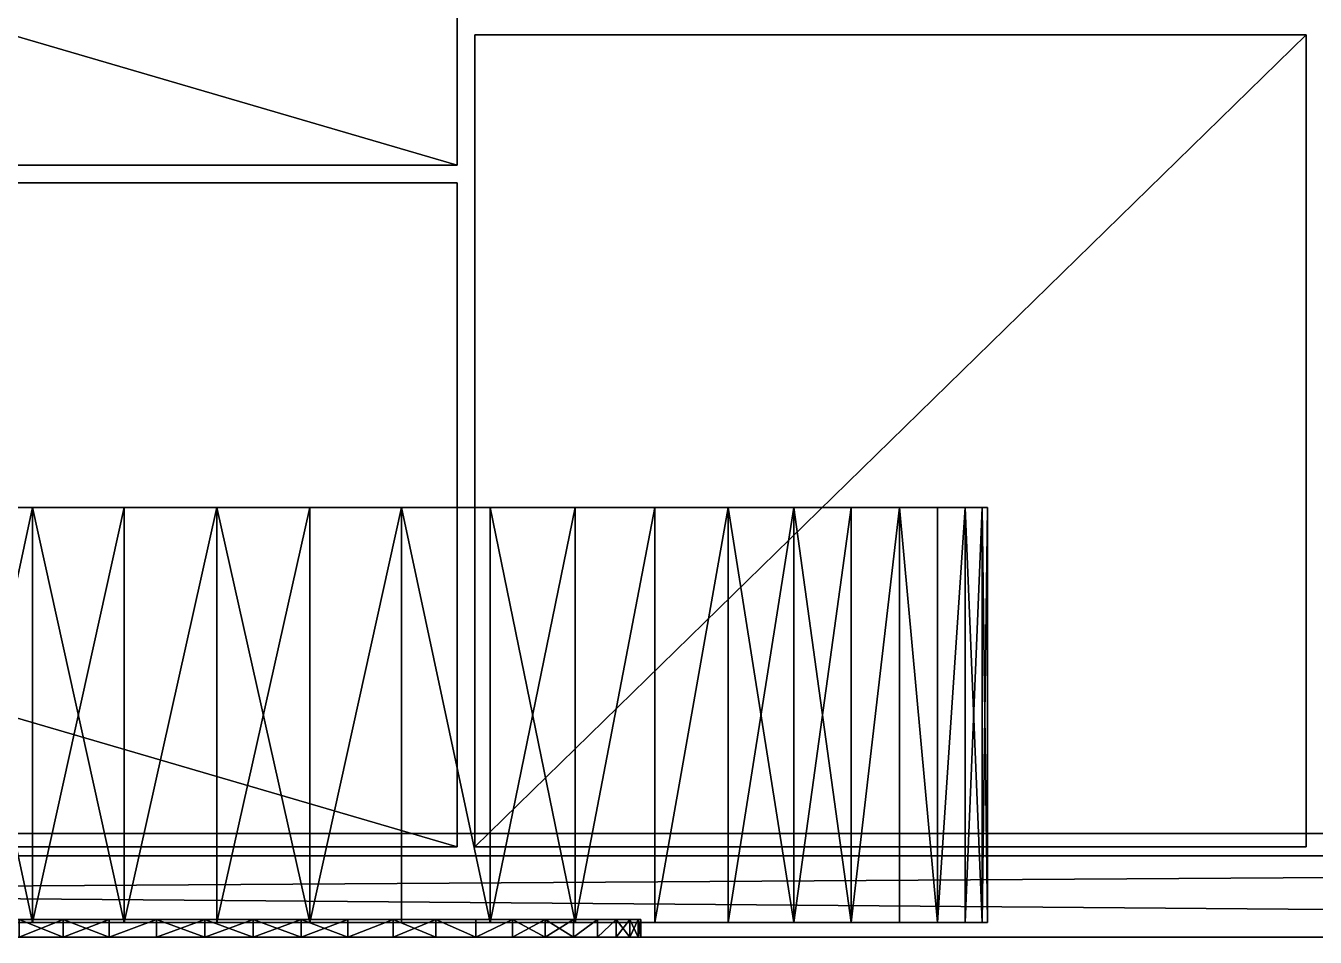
# Model space of a CAD drawing. Header units: millimetres. Extents: x -2700 to 8540, y -1280 to 1295.
# Drawn here: x 5371 to 6241, y -1280 to -665 of the extents above; entities that cross this region are included whole.
import ezdxf

# ---------------------------------------------------------------- set-up
doc = ezdxf.new("R2010")
doc.units = ezdxf.units.MM

msp = doc.modelspace()

# ---------------------------------------------------------------- linework, layer by layer
at = {"layer": 'CAD_75LAB'}
for points in [[(8540, -1280, 1090), (-40, -1280, 1090), (-40, 1280, 1090)], [(8540, 1280, 1090), (8540, -1280, 1090), (-40, 1280, 1090)], [(8540, -1280, 1180), (-40, 1280, 1180), (-40, -1280, 1180)], [(8540, 1280, 1180), (-40, 1280, 1180), (8540, -1280, 1180)], [(5662, -759, 1183), (4131, -759, 1183), (4131, -311, 1183)], [(5662, -311, 1183), (5662, -759, 1183), (4131, -311, 1183)], [(5662, -759, 1297), (4131, -311, 1297), (4131, -759, 1297)], [(5662, -311, 1297), (4131, -311, 1297), (5662, -759, 1297)], [(5662, -759, 1303), (4131, -759, 1303), (4131, -311, 1303)], [(5662, -311, 1303), (5662, -759, 1303), (4131, -311, 1303)], [(5662, -759, 1417), (4131, -311, 1417), (4131, -759, 1417)], [(5662, -311, 1417), (4131, -311, 1417), (5662, -759, 1417)], [(5662, -759, 1423), (4131, -759, 1423), (4131, -311, 1423)], [(5662, -311, 1423), (5662, -759, 1423), (4131, -311, 1423)], [(5662, -759, 1537), (4131, -311, 1537), (4131, -759, 1537)], [(5662, -311, 1537), (4131, -311, 1537), (5662, -759, 1537)], [(5662, -759, 1543), (4131, -759, 1543), (4131, -311, 1543)], [(5662, -311, 1543), (5662, -759, 1543), (4131, -311, 1543)], [(5662, -759, 1657), (4131, -311, 1657), (4131, -759, 1657)], [(5662, -311, 1657), (4131, -311, 1657), (5662, -759, 1657)], [(5662, -759, 1663), (4131, -759, 1663), (4131, -311, 1663)], [(5662, -311, 1663), (5662, -759, 1663), (4131, -311, 1663)], [(5662, -759, 1777), (4131, -311, 1777), (4131, -759, 1777)], [(5662, -311, 1777), (4131, -311, 1777), (5662, -759, 1777)], [(5662, -759, 1783), (4131, -759, 1783), (4131, -311, 1783)], [(5662, -311, 1783), (5662, -759, 1783), (4131, -311, 1783)], [(5662, -759, 1897), (4131, -311, 1897), (4131, -759, 1897)], [(5662, -311, 1897), (4131, -311, 1897), (5662, -759, 1897)], [(5662, -759, 1903), (4131, -759, 1903), (4131, -311, 1903)], [(5662, -311, 1903), (5662, -759, 1903), (4131, -311, 1903)], [(5662, -759, 2017), (4131, -311, 2017), (4131, -759, 2017)], [(5662, -311, 2017), (4131, -311, 2017), (5662, -759, 2017)], [(5662, -759, 2023), (4131, -759, 2023), (4131, -311, 2023)], [(5662, -311, 2023), (5662, -759, 2023), (4131, -311, 2023)], [(5662, -759, 2137), (4131, -311, 2137), (4131, -759, 2137)], [(5662, -311, 2137), (4131, -311, 2137), (5662, -759, 2137)], [(5662, -759, 2143), (4131, -759, 2143), (4131, -311, 2143)], [(5662, -311, 2143), (5662, -759, 2143), (4131, -311, 2143)], [(5662, -759, 2257), (4131, -311, 2257), (4131, -759, 2257)], [(5662, -311, 2257), (4131, -311, 2257), (5662, -759, 2257)], [(5662, -759, 2263), (4131, -759, 2263), (4131, -311, 2263)], [(5662, -311, 2263), (5662, -759, 2263), (4131, -311, 2263)], [(5662, -759, 2377), (4131, -311, 2377), (4131, -759, 2377)], [(5662, -311, 2377), (4131, -311, 2377), (5662, -759, 2377)], [(5662, -759, 2383), (4131, -759, 2383), (4131, -311, 2383)], [(5662, -311, 2383), (5662, -759, 2383), (4131, -311, 2383)], [(5662, -759, 2497), (4131, -311, 2497), (4131, -759, 2497)], [(5662, -311, 2497), (4131, -311, 2497), (5662, -759, 2497)], [(5662, -759, 2503), (4131, -759, 2503), (4131, -311, 2503)], [(5662, -311, 2503), (5662, -759, 2503), (4131, -311, 2503)], [(5662, -759, 2617), (4131, -311, 2617), (4131, -759, 2617)], [(5662, -311, 2617), (4131, -311, 2617), (5662, -759, 2617)], [(5662, -759, 1183), (5662, -311, 1183), (5662, -311, 1297)], [(5662, -759, 1297), (5662, -759, 1183), (5662, -311, 1297)], [(5662, -759, 1303), (5662, -311, 1303), (5662, -311, 1417)], [(5662, -759, 1417), (5662, -759, 1303), (5662, -311, 1417)], [(5662, -759, 1423), (5662, -311, 1423), (5662, -311, 1537)], [(5662, -759, 1537), (5662, -759, 1423), (5662, -311, 1537)], [(5662, -759, 1543), (5662, -311, 1543), (5662, -311, 1657)], [(5662, -759, 1657), (5662, -759, 1543), (5662, -311, 1657)], [(5662, -759, 1663), (5662, -311, 1663), (5662, -311, 1777)], [(5662, -759, 1777), (5662, -759, 1663), (5662, -311, 1777)], [(5662, -759, 1783), (5662, -311, 1783), (5662, -311, 1897)], [(5662, -759, 1897), (5662, -759, 1783), (5662, -311, 1897)], [(5662, -759, 1903), (5662, -311, 1903), (5662, -311, 2017)], [(5662, -759, 2017), (5662, -759, 1903), (5662, -311, 2017)], [(5662, -759, 2023), (5662, -311, 2023), (5662, -311, 2137)], [(5662, -759, 2137), (5662, -759, 2023), (5662, -311, 2137)], [(5662, -759, 2143), (5662, -311, 2143), (5662, -311, 2257)], [(5662, -759, 2257), (5662, -759, 2143), (5662, -311, 2257)], [(5662, -759, 2263), (5662, -311, 2263), (5662, -311, 2377)], [(5662, -759, 2377), (5662, -759, 2263), (5662, -311, 2377)], [(5662, -759, 2383), (5662, -311, 2383), (5662, -311, 2497)], [(5662, -759, 2497), (5662, -759, 2383), (5662, -311, 2497)], [(5662, -759, 2503), (5662, -311, 2503), (5662, -311, 2617)], [(5662, -759, 2617), (5662, -759, 2503), (5662, -311, 2617)], [(5674, -1219, 1183), (5674, -671, 1327), (5674, -671, 1183)], [(5674, -1219, 1327), (5674, -671, 1327), (5674, -1219, 1183)], [(6235, -671, 1183), (5674, -671, 1183), (5674, -671, 1327)], [(6235, -671, 1327), (6235, -671, 1183), (5674, -671, 1327)], [(6235, -671, 1183), (5674, -1219, 1183), (5674, -671, 1183)], [(6235, -671, 1183), (6235, -1219, 1183), (5674, -1219, 1183)], [(6235, -671, 1327), (5674, -671, 1327), (5674, -1219, 1327)], [(6235, -671, 1327), (5674, -1219, 1327), (6235, -1219, 1327)], [(5674, -1219, 1333), (5674, -671, 1477), (5674, -671, 1333)], [(5674, -1219, 1477), (5674, -671, 1477), (5674, -1219, 1333)], [(6235, -671, 1333), (5674, -671, 1333), (5674, -671, 1477)], [(6235, -671, 1477), (6235, -671, 1333), (5674, -671, 1477)], [(6235, -671, 1333), (5674, -1219, 1333), (5674, -671, 1333)], [(6235, -671, 1333), (6235, -1219, 1333), (5674, -1219, 1333)], [(6235, -671, 1477), (5674, -671, 1477), (5674, -1219, 1477)], [(6235, -671, 1477), (5674, -1219, 1477), (6235, -1219, 1477)], [(5674, -1219, 1483), (5674, -671, 1627), (5674, -671, 1483)], [(5674, -1219, 1627), (5674, -671, 1627), (5674, -1219, 1483)], [(6235, -671, 1483), (5674, -671, 1483), (5674, -671, 1627)], [(6235, -671, 1627), (6235, -671, 1483), (5674, -671, 1627)], [(6235, -671, 1483), (5674, -1219, 1483), (5674, -671, 1483)], [(6235, -671, 1483), (6235, -1219, 1483), (5674, -1219, 1483)], [(6235, -671, 1627), (5674, -671, 1627), (5674, -1219, 1627)], [(6235, -671, 1627), (5674, -1219, 1627), (6235, -1219, 1627)], [(5674, -1219, 1633), (5674, -671, 1777), (5674, -671, 1633)], [(5674, -1219, 1777), (5674, -671, 1777), (5674, -1219, 1633)], [(6235, -671, 1633), (5674, -671, 1633), (5674, -671, 1777)], [(6235, -671, 1777), (6235, -671, 1633), (5674, -671, 1777)], [(6235, -671, 1633), (5674, -1219, 1633), (5674, -671, 1633)], [(6235, -671, 1633), (6235, -1219, 1633), (5674, -1219, 1633)], [(6235, -671, 1777), (5674, -671, 1777), (5674, -1219, 1777)], [(6235, -671, 1777), (5674, -1219, 1777), (6235, -1219, 1777)], [(5674, -1219, 1783), (5674, -671, 1927), (5674, -671, 1783)], [(5674, -1219, 1927), (5674, -671, 1927), (5674, -1219, 1783)], [(6235, -671, 1783), (5674, -671, 1783), (5674, -671, 1927)], [(6235, -671, 1927), (6235, -671, 1783), (5674, -671, 1927)], [(6235, -671, 1783), (5674, -1219, 1783), (5674, -671, 1783)], [(6235, -671, 1783), (6235, -1219, 1783), (5674, -1219, 1783)], [(6235, -671, 1927), (5674, -671, 1927), (5674, -1219, 1927)], [(6235, -671, 1927), (5674, -1219, 1927), (6235, -1219, 1927)], [(5674, -1219, 1933), (5674, -671, 2077), (5674, -671, 1933)], [(5674, -1219, 2077), (5674, -671, 2077), (5674, -1219, 1933)], [(6235, -671, 1933), (5674, -671, 1933), (5674, -671, 2077)], [(6235, -671, 2077), (6235, -671, 1933), (5674, -671, 2077)], [(6235, -671, 1933), (5674, -1219, 1933), (5674, -671, 1933)], [(6235, -671, 1933), (6235, -1219, 1933), (5674, -1219, 1933)], [(6235, -671, 2077), (5674, -671, 2077), (5674, -1219, 2077)], [(6235, -671, 2077), (5674, -1219, 2077), (6235, -1219, 2077)], [(5674, -1219, 2083), (5674, -671, 2227), (5674, -671, 2083)], [(5674, -1219, 2227), (5674, -671, 2227), (5674, -1219, 2083)], [(6235, -671, 2083), (5674, -671, 2083), (5674, -671, 2227)], [(6235, -671, 2227), (6235, -671, 2083), (5674, -671, 2227)], [(6235, -671, 2083), (5674, -1219, 2083), (5674, -671, 2083)], [(6235, -671, 2083), (6235, -1219, 2083), (5674, -1219, 2083)], [(6235, -671, 2227), (5674, -671, 2227), (5674, -1219, 2227)], [(6235, -671, 2227), (5674, -1219, 2227), (6235, -1219, 2227)], [(5674, -1219, 2233), (5674, -671, 2377), (5674, -671, 2233)], [(5674, -1219, 2377), (5674, -671, 2377), (5674, -1219, 2233)], [(6235, -671, 2233), (5674, -671, 2233), (5674, -671, 2377)], [(6235, -671, 2377), (6235, -671, 2233), (5674, -671, 2377)], [(6235, -671, 2233), (5674, -1219, 2233), (5674, -671, 2233)], [(6235, -671, 2233), (6235, -1219, 2233), (5674, -1219, 2233)], [(6235, -671, 2377), (5674, -671, 2377), (5674, -1219, 2377)], [(6235, -671, 2377), (5674, -1219, 2377), (6235, -1219, 2377)], [(5674, -1219, 2383), (5674, -671, 2527), (5674, -671, 2383)], [(5674, -1219, 2527), (5674, -671, 2527), (5674, -1219, 2383)], [(6235, -671, 2383), (5674, -671, 2383), (5674, -671, 2527)], [(6235, -671, 2527), (6235, -671, 2383), (5674, -671, 2527)], [(6235, -671, 2383), (5674, -1219, 2383), (5674, -671, 2383)], [(6235, -671, 2383), (6235, -1219, 2383), (5674, -1219, 2383)], [(6235, -671, 2527), (5674, -671, 2527), (5674, -1219, 2527)], [(6235, -671, 2527), (5674, -1219, 2527), (6235, -1219, 2527)], [(5674, -1219, 2533), (5674, -671, 2677), (5674, -671, 2533)], [(5674, -1219, 2677), (5674, -671, 2677), (5674, -1219, 2533)], [(6235, -671, 2533), (5674, -671, 2533), (5674, -671, 2677)], [(6235, -671, 2677), (6235, -671, 2533), (5674, -671, 2677)], [(6235, -671, 2533), (5674, -1219, 2533), (5674, -671, 2533)], [(6235, -671, 2533), (6235, -1219, 2533), (5674, -1219, 2533)], [(6235, -671, 2677), (5674, -671, 2677), (5674, -1219, 2677)], [(6235, -671, 2677), (5674, -1219, 2677), (6235, -1219, 2677)], [(5674, -1219, 2683), (5674, -671, 2827), (5674, -671, 2683)], [(5674, -1219, 2827), (5674, -671, 2827), (5674, -1219, 2683)], [(6235, -671, 2683), (5674, -671, 2683), (5674, -671, 2827)], [(6235, -671, 2827), (6235, -671, 2683), (5674, -671, 2827)], [(6235, -671, 2683), (5674, -1219, 2683), (5674, -671, 2683)], [(6235, -671, 2683), (6235, -1219, 2683), (5674, -1219, 2683)], [(6235, -671, 2827), (5674, -671, 2827), (5674, -1219, 2827)], [(6235, -671, 2827), (5674, -1219, 2827), (6235, -1219, 2827)], [(5674, -1219, 2833), (5674, -671, 2977), (5674, -671, 2833)], [(5674, -1219, 2977), (5674, -671, 2977), (5674, -1219, 2833)], [(6235, -671, 2833), (5674, -671, 2833), (5674, -671, 2977)], [(6235, -671, 2977), (6235, -671, 2833), (5674, -671, 2977)], [(6235, -671, 2833), (5674, -1219, 2833), (5674, -671, 2833)], [(6235, -671, 2833), (6235, -1219, 2833), (5674, -1219, 2833)], [(6235, -671, 2977), (5674, -671, 2977), (5674, -1219, 2977)], [(6235, -671, 2977), (5674, -1219, 2977), (6235, -1219, 2977)], [(5674, -1219, 2983), (5674, -671, 3127), (5674, -671, 2983)], [(5674, -1219, 3127), (5674, -671, 3127), (5674, -1219, 2983)], [(6235, -671, 2983), (5674, -671, 2983), (5674, -671, 3127)], [(6235, -671, 3127), (6235, -671, 2983), (5674, -671, 3127)], [(6235, -671, 2983), (5674, -1219, 2983), (5674, -671, 2983)], [(6235, -671, 2983), (6235, -1219, 2983), (5674, -1219, 2983)], [(6235, -671, 3127), (5674, -671, 3127), (5674, -1219, 3127)], [(6235, -671, 3127), (5674, -1219, 3127), (6235, -1219, 3127)], [(5674, -1219, 3133), (5674, -671, 3277), (5674, -671, 3133)], [(5674, -1219, 3277), (5674, -671, 3277), (5674, -1219, 3133)], [(6235, -671, 3133), (5674, -671, 3133), (5674, -671, 3277)], [(6235, -671, 3277), (6235, -671, 3133), (5674, -671, 3277)], [(6235, -671, 3133), (5674, -1219, 3133), (5674, -671, 3133)], [(6235, -671, 3133), (6235, -1219, 3133), (5674, -1219, 3133)], [(6235, -671, 3277), (5674, -671, 3277), (5674, -1219, 3277)], [(6235, -671, 3277), (5674, -1219, 3277), (6235, -1219, 3277)], [(5674, -1219, 3283), (5674, -671, 3427), (5674, -671, 3283)], [(5674, -1219, 3427), (5674, -671, 3427), (5674, -1219, 3283)], [(6235, -671, 3283), (5674, -671, 3283), (5674, -671, 3427)], [(6235, -671, 3427), (6235, -671, 3283), (5674, -671, 3427)], [(6235, -671, 3283), (5674, -1219, 3283), (5674, -671, 3283)], [(6235, -671, 3283), (6235, -1219, 3283), (5674, -1219, 3283)], [(6235, -671, 3427), (5674, -671, 3427), (5674, -1219, 3427)], [(6235, -671, 3427), (5674, -1219, 3427), (6235, -1219, 3427)], [(5674, -1219, 3433), (5674, -671, 3577), (5674, -671, 3433)], [(5674, -1219, 3577), (5674, -671, 3577), (5674, -1219, 3433)], [(6235, -671, 3433), (5674, -671, 3433), (5674, -671, 3577)], [(6235, -671, 3577), (6235, -671, 3433), (5674, -671, 3577)], [(6235, -671, 3433), (5674, -1219, 3433), (5674, -671, 3433)], [(6235, -671, 3433), (6235, -1219, 3433), (5674, -1219, 3433)], [(6235, -671, 3577), (5674, -671, 3577), (5674, -1219, 3577)], [(6235, -671, 3577), (5674, -1219, 3577), (6235, -1219, 3577)], [(6235, -1219, 1183), (6235, -671, 1183), (6235, -671, 1327)], [(6235, -1219, 1327), (6235, -1219, 1183), (6235, -671, 1327)], [(6235, -1219, 1333), (6235, -671, 1333), (6235, -671, 1477)], [(6235, -1219, 1477), (6235, -1219, 1333), (6235, -671, 1477)], [(6235, -1219, 1483), (6235, -671, 1483), (6235, -671, 1627)], [(6235, -1219, 1627), (6235, -1219, 1483), (6235, -671, 1627)], [(6235, -1219, 1633), (6235, -671, 1633), (6235, -671, 1777)], [(6235, -1219, 1777), (6235, -1219, 1633), (6235, -671, 1777)], [(6235, -1219, 1783), (6235, -671, 1783), (6235, -671, 1927)], [(6235, -1219, 1927), (6235, -1219, 1783), (6235, -671, 1927)], [(6235, -1219, 1933), (6235, -671, 1933), (6235, -671, 2077)], [(6235, -1219, 2077), (6235, -1219, 1933), (6235, -671, 2077)], [(6235, -1219, 2083), (6235, -671, 2083), (6235, -671, 2227)], [(6235, -1219, 2227), (6235, -1219, 2083), (6235, -671, 2227)], [(6235, -1219, 2233), (6235, -671, 2233), (6235, -671, 2377)], [(6235, -1219, 2377), (6235, -1219, 2233), (6235, -671, 2377)], [(6235, -1219, 2383), (6235, -671, 2383), (6235, -671, 2527)], [(6235, -1219, 2527), (6235, -1219, 2383), (6235, -671, 2527)], [(6235, -1219, 2533), (6235, -671, 2533), (6235, -671, 2677)], [(6235, -1219, 2677), (6235, -1219, 2533), (6235, -671, 2677)], [(6235, -1219, 2683), (6235, -671, 2683), (6235, -671, 2827)], [(6235, -1219, 2827), (6235, -1219, 2683), (6235, -671, 2827)], [(6235, -1219, 2833), (6235, -671, 2833), (6235, -671, 2977)], [(6235, -1219, 2977), (6235, -1219, 2833), (6235, -671, 2977)], [(6235, -1219, 2983), (6235, -671, 2983), (6235, -671, 3127)], [(6235, -1219, 3127), (6235, -1219, 2983), (6235, -671, 3127)], [(6235, -1219, 3133), (6235, -671, 3133), (6235, -671, 3277)], [(6235, -1219, 3277), (6235, -1219, 3133), (6235, -671, 3277)], [(6235, -1219, 3283), (6235, -671, 3283), (6235, -671, 3427)], [(6235, -1219, 3427), (6235, -1219, 3283), (6235, -671, 3427)], [(6235, -1219, 3433), (6235, -671, 3433), (6235, -671, 3577)], [(6235, -1219, 3577), (6235, -1219, 3433), (6235, -671, 3577)], [(5662, -759, 1297), (4131, -759, 1183), (5662, -759, 1183)], [(5662, -759, 1297), (4131, -759, 1297), (4131, -759, 1183)], [(5662, -759, 1417), (4131, -759, 1303), (5662, -759, 1303)], [(5662, -759, 1417), (4131, -759, 1417), (4131, -759, 1303)], [(5662, -759, 1537), (4131, -759, 1423), (5662, -759, 1423)], [(5662, -759, 1537), (4131, -759, 1537), (4131, -759, 1423)], [(5662, -759, 1657), (4131, -759, 1543), (5662, -759, 1543)], [(5662, -759, 1657), (4131, -759, 1657), (4131, -759, 1543)], [(5662, -759, 1777), (4131, -759, 1663), (5662, -759, 1663)], [(5662, -759, 1777), (4131, -759, 1777), (4131, -759, 1663)], [(5662, -759, 1897), (4131, -759, 1783), (5662, -759, 1783)], [(5662, -759, 1897), (4131, -759, 1897), (4131, -759, 1783)], [(5662, -759, 2017), (4131, -759, 1903), (5662, -759, 1903)], [(5662, -759, 2017), (4131, -759, 2017), (4131, -759, 1903)], [(5662, -759, 2137), (4131, -759, 2023), (5662, -759, 2023)], [(5662, -759, 2137), (4131, -759, 2137), (4131, -759, 2023)], [(5662, -759, 2257), (4131, -759, 2143), (5662, -759, 2143)], [(5662, -759, 2257), (4131, -759, 2257), (4131, -759, 2143)], [(5662, -759, 2377), (4131, -759, 2263), (5662, -759, 2263)], [(5662, -759, 2377), (4131, -759, 2377), (4131, -759, 2263)], [(5662, -759, 2497), (4131, -759, 2383), (5662, -759, 2383)], [(5662, -759, 2497), (4131, -759, 2497), (4131, -759, 2383)], [(5662, -759, 2617), (4131, -759, 2503), (5662, -759, 2503)], [(5662, -759, 2617), (4131, -759, 2617), (4131, -759, 2503)], [(5662, -771, 1297), (5662, -771, 1183), (4131, -771, 1183)], [(5662, -771, 1297), (4131, -771, 1183), (4131, -771, 1297)], [(5662, -1219, 1183), (4131, -1219, 1183), (4131, -771, 1183)], [(5662, -771, 1183), (5662, -1219, 1183), (4131, -771, 1183)], [(5662, -1219, 1297), (4131, -771, 1297), (4131, -1219, 1297)], [(5662, -771, 1297), (4131, -771, 1297), (5662, -1219, 1297)], [(5662, -771, 1417), (5662, -771, 1303), (4131, -771, 1303)], [(5662, -771, 1417), (4131, -771, 1303), (4131, -771, 1417)], [(5662, -1219, 1303), (4131, -1219, 1303), (4131, -771, 1303)], [(5662, -771, 1303), (5662, -1219, 1303), (4131, -771, 1303)], [(5662, -1219, 1417), (4131, -771, 1417), (4131, -1219, 1417)], [(5662, -771, 1417), (4131, -771, 1417), (5662, -1219, 1417)], [(5662, -771, 1537), (5662, -771, 1423), (4131, -771, 1423)], [(5662, -771, 1537), (4131, -771, 1423), (4131, -771, 1537)], [(5662, -1219, 1423), (4131, -1219, 1423), (4131, -771, 1423)], [(5662, -771, 1423), (5662, -1219, 1423), (4131, -771, 1423)], [(5662, -1219, 1537), (4131, -771, 1537), (4131, -1219, 1537)], [(5662, -771, 1537), (4131, -771, 1537), (5662, -1219, 1537)], [(5662, -771, 1657), (5662, -771, 1543), (4131, -771, 1543)], [(5662, -771, 1657), (4131, -771, 1543), (4131, -771, 1657)], [(5662, -1219, 1543), (4131, -1219, 1543), (4131, -771, 1543)], [(5662, -771, 1543), (5662, -1219, 1543), (4131, -771, 1543)], [(5662, -1219, 1657), (4131, -771, 1657), (4131, -1219, 1657)], [(5662, -771, 1657), (4131, -771, 1657), (5662, -1219, 1657)], [(5662, -771, 1777), (5662, -771, 1663), (4131, -771, 1663)], [(5662, -771, 1777), (4131, -771, 1663), (4131, -771, 1777)], [(5662, -1219, 1663), (4131, -1219, 1663), (4131, -771, 1663)], [(5662, -771, 1663), (5662, -1219, 1663), (4131, -771, 1663)], [(5662, -1219, 1777), (4131, -771, 1777), (4131, -1219, 1777)], [(5662, -771, 1777), (4131, -771, 1777), (5662, -1219, 1777)], [(5662, -771, 1897), (5662, -771, 1783), (4131, -771, 1783)], [(5662, -771, 1897), (4131, -771, 1783), (4131, -771, 1897)], [(5662, -1219, 1783), (4131, -1219, 1783), (4131, -771, 1783)], [(5662, -771, 1783), (5662, -1219, 1783), (4131, -771, 1783)], [(5662, -1219, 1897), (4131, -771, 1897), (4131, -1219, 1897)], [(5662, -771, 1897), (4131, -771, 1897), (5662, -1219, 1897)], [(5662, -771, 2017), (5662, -771, 1903), (4131, -771, 1903)], [(5662, -771, 2017), (4131, -771, 1903), (4131, -771, 2017)], [(5662, -1219, 1903), (4131, -1219, 1903), (4131, -771, 1903)], [(5662, -771, 1903), (5662, -1219, 1903), (4131, -771, 1903)], [(5662, -1219, 2017), (4131, -771, 2017), (4131, -1219, 2017)], [(5662, -771, 2017), (4131, -771, 2017), (5662, -1219, 2017)], [(5662, -771, 2137), (5662, -771, 2023), (4131, -771, 2023)], [(5662, -771, 2137), (4131, -771, 2023), (4131, -771, 2137)], [(5662, -1219, 2023), (4131, -1219, 2023), (4131, -771, 2023)], [(5662, -771, 2023), (5662, -1219, 2023), (4131, -771, 2023)], [(5662, -1219, 2137), (4131, -771, 2137), (4131, -1219, 2137)], [(5662, -771, 2137), (4131, -771, 2137), (5662, -1219, 2137)], [(5662, -771, 2257), (5662, -771, 2143), (4131, -771, 2143)], [(5662, -771, 2257), (4131, -771, 2143), (4131, -771, 2257)], [(5662, -1219, 2143), (4131, -1219, 2143), (4131, -771, 2143)], [(5662, -771, 2143), (5662, -1219, 2143), (4131, -771, 2143)], [(5662, -1219, 2257), (4131, -771, 2257), (4131, -1219, 2257)], [(5662, -771, 2257), (4131, -771, 2257), (5662, -1219, 2257)], [(5662, -771, 2377), (5662, -771, 2263), (4131, -771, 2263)], [(5662, -771, 2377), (4131, -771, 2263), (4131, -771, 2377)], [(5662, -1219, 2263), (4131, -1219, 2263), (4131, -771, 2263)], [(5662, -771, 2263), (5662, -1219, 2263), (4131, -771, 2263)], [(5662, -1219, 2377), (4131, -771, 2377), (4131, -1219, 2377)], [(5662, -771, 2377), (4131, -771, 2377), (5662, -1219, 2377)], [(5662, -771, 2497), (5662, -771, 2383), (4131, -771, 2383)], [(5662, -771, 2497), (4131, -771, 2383), (4131, -771, 2497)], [(5662, -1219, 2383), (4131, -1219, 2383), (4131, -771, 2383)], [(5662, -771, 2383), (5662, -1219, 2383), (4131, -771, 2383)], [(5662, -1219, 2497), (4131, -771, 2497), (4131, -1219, 2497)], [(5662, -771, 2497), (4131, -771, 2497), (5662, -1219, 2497)], [(5662, -771, 2617), (5662, -771, 2503), (4131, -771, 2503)], [(5662, -771, 2617), (4131, -771, 2503), (4131, -771, 2617)], [(5662, -1219, 2503), (4131, -1219, 2503), (4131, -771, 2503)], [(5662, -771, 2503), (5662, -1219, 2503), (4131, -771, 2503)], [(5662, -1219, 2617), (4131, -771, 2617), (4131, -1219, 2617)], [(5662, -771, 2617), (4131, -771, 2617), (5662, -1219, 2617)], [(5662, -1219, 1183), (5662, -771, 1183), (5662, -771, 1297)], [(5662, -1219, 1297), (5662, -1219, 1183), (5662, -771, 1297)], [(5662, -1219, 1303), (5662, -771, 1303), (5662, -771, 1417)], [(5662, -1219, 1417), (5662, -1219, 1303), (5662, -771, 1417)], [(5662, -1219, 1423), (5662, -771, 1423), (5662, -771, 1537)], [(5662, -1219, 1537), (5662, -1219, 1423), (5662, -771, 1537)], [(5662, -1219, 1543), (5662, -771, 1543), (5662, -771, 1657)], [(5662, -1219, 1657), (5662, -1219, 1543), (5662, -771, 1657)], [(5662, -1219, 1663), (5662, -771, 1663), (5662, -771, 1777)], [(5662, -1219, 1777), (5662, -1219, 1663), (5662, -771, 1777)], [(5662, -1219, 1783), (5662, -771, 1783), (5662, -771, 1897)], [(5662, -1219, 1897), (5662, -1219, 1783), (5662, -771, 1897)], [(5662, -1219, 1903), (5662, -771, 1903), (5662, -771, 2017)], [(5662, -1219, 2017), (5662, -1219, 1903), (5662, -771, 2017)], [(5662, -1219, 2023), (5662, -771, 2023), (5662, -771, 2137)], [(5662, -1219, 2137), (5662, -1219, 2023), (5662, -771, 2137)], [(5662, -1219, 2143), (5662, -771, 2143), (5662, -771, 2257)], [(5662, -1219, 2257), (5662, -1219, 2143), (5662, -771, 2257)], [(5662, -1219, 2263), (5662, -771, 2263), (5662, -771, 2377)], [(5662, -1219, 2377), (5662, -1219, 2263), (5662, -771, 2377)], [(5662, -1219, 2383), (5662, -771, 2383), (5662, -771, 2497)], [(5662, -1219, 2497), (5662, -1219, 2383), (5662, -771, 2497)], [(5662, -1219, 2503), (5662, -771, 2503), (5662, -771, 2617)], [(5662, -1219, 2617), (5662, -1219, 2503), (5662, -771, 2617)], [(4983.79, -990, 457.32), (5375.56, -990, 15.11), (5110.77, -990, 175.18)], [(6004.89, -990, 395.56), (4983.79, -990, 582.68), (5110.77, -990, 864.82)], [(6004.89, -990, 395.56), (5375.56, -990, 15.11), (4983.79, -990, 457.32)], [(6004.89, -990, 395.56), (4983.79, -990, 457.32), (4983.79, -990, 582.68)], [(5375.56, -990, 15.11), (5204.61, -990, 92.05), (5110.77, -990, 175.18)], [(6004.89, -990, 395.56), (5110.77, -990, 864.82), (5155.18, -990, 909.23)], [(6004.89, -990, 395.56), (5155.18, -990, 909.23), (5315.61, -990, 1006.21)], [(5375.56, -990, 15.11), (5258.34, -990, 59.56), (5204.61, -990, 92.05)], [(5375.56, -990, 15.11), (5315.61, -990, 33.79), (5258.34, -990, 59.56)], [(5315.61, -1270, 1006.21), (5375.56, -990, 1024.89), (5315.61, -990, 1006.21)], [(5315.61, -1270, 1006.21), (5375.56, -1270, 1024.89), (5375.56, -990, 1024.89)], [(5375.56, -1270, 15.11), (5315.61, -1270, 33.79), (5315.61, -990, 33.79)], [(5375.56, -1270, 15.11), (5315.61, -990, 33.79), (5375.56, -990, 15.11)], [(5437.32, -990, 1036.21), (5315.61, -990, 1006.21), (5375.56, -990, 1024.89)], [(5795.39, -990, 947.95), (5315.61, -990, 1006.21), (5437.32, -990, 1036.21)], [(5927.95, -990, 815.39), (6004.89, -990, 395.56), (5315.61, -990, 1006.21)], [(5927.95, -990, 815.39), (5315.61, -990, 1006.21), (5795.39, -990, 947.95)], [(5375.56, -1270, 1024.89), (5437.32, -990, 1036.21), (5375.56, -990, 1024.89)], [(5375.56, -1270, 1024.89), (5437.32, -1270, 1036.21), (5437.32, -990, 1036.21)], [(5437.32, -1270, 3.79), (5375.56, -1270, 15.11), (5375.56, -990, 15.11)], [(5437.32, -1270, 3.79), (5375.56, -990, 15.11), (5437.32, -990, 3.79)], [(5500, -990), (5437.32, -990, 3.79), (5375.56, -990, 15.11)], [(5684.39, -990, 33.79), (5500, -990), (5375.56, -990, 15.11)], [(5795.39, -990, 92.05), (5684.39, -990, 33.79), (5375.56, -990, 15.11)], [(6004.89, -990, 395.56), (5795.39, -990, 92.05), (5375.56, -990, 15.11)], [(5437.32, -1270, 1036.21), (5500, -990, 1040), (5437.32, -990, 1036.21)], [(5437.32, -1270, 1036.21), (5500, -1270, 1040), (5500, -990, 1040)], [(5437.32, -1270, 3.79), (5437.32, -990, 3.79), (5500, -990)], [(5500, -1270), (5437.32, -1270, 3.79), (5500, -990)], [(5795.39, -990, 947.95), (5437.32, -990, 1036.21), (5500, -990, 1040)], [(5500, -1270, 1040), (5562.68, -1270, 1036.21), (5562.68, -990, 1036.21)], [(5500, -1270, 1040), (5562.68, -990, 1036.21), (5500, -990, 1040)], [(5562.68, -1270, 3.79), (5500, -1270), (5500, -990)], [(5562.68, -1270, 3.79), (5500, -990), (5562.68, -990, 3.79)], [(5684.39, -990, 33.79), (5562.68, -990, 3.79), (5500, -990)], [(5624.44, -990, 1024.89), (5500, -990, 1040), (5562.68, -990, 1036.21)], [(5741.66, -990, 980.44), (5500, -990, 1040), (5624.44, -990, 1024.89)], [(5795.39, -990, 947.95), (5500, -990, 1040), (5741.66, -990, 980.44)], [(5562.68, -1270, 1036.21), (5624.44, -1270, 1024.89), (5624.44, -990, 1024.89)], [(5562.68, -1270, 1036.21), (5624.44, -990, 1024.89), (5562.68, -990, 1036.21)], [(5562.68, -1270, 3.79), (5562.68, -990, 3.79), (5624.44, -990, 15.11)], [(5624.44, -1270, 15.11), (5562.68, -1270, 3.79), (5624.44, -990, 15.11)], [(5684.39, -990, 33.79), (5624.44, -990, 15.11), (5562.68, -990, 3.79)], [(5684.39, -1270, 1006.21), (5684.39, -990, 1006.21), (5624.44, -990, 1024.89)], [(5624.44, -1270, 1024.89), (5684.39, -1270, 1006.21), (5624.44, -990, 1024.89)], [(5684.39, -1270, 33.79), (5624.44, -1270, 15.11), (5624.44, -990, 15.11)], [(5684.39, -1270, 33.79), (5624.44, -990, 15.11), (5684.39, -990, 33.79)], [(5741.66, -990, 980.44), (5624.44, -990, 1024.89), (5684.39, -990, 1006.21)], [(5684.39, -1270, 1006.21), (5741.66, -1270, 980.44), (5741.66, -990, 980.44)], [(5684.39, -1270, 1006.21), (5741.66, -990, 980.44), (5684.39, -990, 1006.21)], [(5741.66, -1270, 59.56), (5684.39, -1270, 33.79), (5684.39, -990, 33.79)], [(5741.66, -1270, 59.56), (5684.39, -990, 33.79), (5741.66, -990, 59.56)], [(5795.39, -990, 92.05), (5741.66, -990, 59.56), (5684.39, -990, 33.79)], [(5741.66, -1270, 980.44), (5795.39, -1270, 947.95), (5795.39, -990, 947.95)], [(5741.66, -1270, 980.44), (5795.39, -990, 947.95), (5741.66, -990, 980.44)], [(5741.66, -1270, 59.56), (5741.66, -990, 59.56), (5795.39, -990, 92.05)], [(5795.39, -1270, 92.05), (5741.66, -1270, 59.56), (5795.39, -990, 92.05)], [(5795.39, -1270, 947.95), (5844.82, -1270, 909.23), (5844.82, -990, 909.23)], [(5795.39, -1270, 947.95), (5844.82, -990, 909.23), (5795.39, -990, 947.95)], [(5795.39, -1270, 92.05), (5795.39, -990, 92.05), (5844.82, -990, 130.77)], [(5844.82, -1270, 130.77), (5795.39, -1270, 92.05), (5844.82, -990, 130.77)], [(5889.23, -990, 175.18), (5844.82, -990, 130.77), (5795.39, -990, 92.05)], [(5927.95, -990, 224.61), (5889.23, -990, 175.18), (5795.39, -990, 92.05)], [(5960.44, -990, 278.34), (5927.95, -990, 224.61), (5795.39, -990, 92.05)], [(6004.89, -990, 395.56), (5960.44, -990, 278.34), (5795.39, -990, 92.05)], [(5844.82, -990, 909.23), (5927.95, -990, 815.39), (5795.39, -990, 947.95)], [(5844.82, -1270, 909.23), (5889.23, -1270, 864.82), (5889.23, -990, 864.82)], [(5844.82, -1270, 909.23), (5889.23, -990, 864.82), (5844.82, -990, 909.23)], [(5889.23, -1270, 175.18), (5844.82, -1270, 130.77), (5844.82, -990, 130.77)], [(5889.23, -1270, 175.18), (5844.82, -990, 130.77), (5889.23, -990, 175.18)], [(5844.82, -990, 909.23), (5889.23, -990, 864.82), (5927.95, -990, 815.39)], [(5889.23, -1270, 864.82), (5927.95, -1270, 815.39), (5927.95, -990, 815.39)], [(5889.23, -1270, 864.82), (5927.95, -990, 815.39), (5889.23, -990, 864.82)], [(5927.95, -1270, 224.61), (5889.23, -1270, 175.18), (5889.23, -990, 175.18)], [(5927.95, -1270, 224.61), (5889.23, -990, 175.18), (5927.95, -990, 224.61)], [(5927.95, -1270, 815.39), (5960.44, -1270, 761.66), (5960.44, -990, 761.66)], [(5927.95, -1270, 815.39), (5960.44, -990, 761.66), (5927.95, -990, 815.39)], [(5927.95, -1270, 224.61), (5927.95, -990, 224.61), (5960.44, -990, 278.34)], [(5960.44, -1270, 278.34), (5927.95, -1270, 224.61), (5960.44, -990, 278.34)], [(5927.95, -990, 815.39), (5986.21, -990, 704.39), (6004.89, -990, 644.44)], [(5927.95, -990, 815.39), (5960.44, -990, 761.66), (5986.21, -990, 704.39)], [(5927.95, -990, 815.39), (6004.89, -990, 644.44), (6004.89, -990, 395.56)], [(5986.21, -1270, 704.39), (5986.21, -990, 704.39), (5960.44, -990, 761.66)], [(5960.44, -1270, 761.66), (5986.21, -1270, 704.39), (5960.44, -990, 761.66)], [(5986.21, -1270, 335.61), (5960.44, -990, 278.34), (5986.21, -990, 335.61)], [(5986.21, -1270, 335.61), (5960.44, -1270, 278.34), (5960.44, -990, 278.34)], [(6004.89, -990, 395.56), (5986.21, -990, 335.61), (5960.44, -990, 278.34)], [(5986.21, -1270, 704.39), (6004.89, -1270, 644.44), (6004.89, -990, 644.44)], [(5986.21, -1270, 704.39), (6004.89, -990, 644.44), (5986.21, -990, 704.39)], [(5986.21, -1270, 335.61), (5986.21, -990, 335.61), (6004.89, -990, 395.56)], [(6004.89, -1270, 395.56), (5986.21, -1270, 335.61), (6004.89, -990, 395.56)], [(6004.89, -1270, 644.44), (6016.21, -1270, 582.68), (6016.21, -990, 582.68)], [(6004.89, -1270, 644.44), (6016.21, -990, 582.68), (6004.89, -990, 644.44)], [(6016.21, -1270, 457.32), (6004.89, -990, 395.56), (6016.21, -990, 457.32)], [(6016.21, -1270, 457.32), (6004.89, -1270, 395.56), (6004.89, -990, 395.56)], [(6004.89, -990, 644.44), (6016.21, -990, 582.68), (6020, -990, 520)], [(6004.89, -990, 644.44), (6016.21, -990, 457.32), (6004.89, -990, 395.56)], [(6004.89, -990, 644.44), (6020, -990, 520), (6016.21, -990, 457.32)], [(6020, -1270, 520), (6020, -990, 520), (6016.21, -990, 582.68)], [(6016.21, -1270, 582.68), (6020, -1270, 520), (6016.21, -990, 582.68)], [(6016.21, -1270, 457.32), (6016.21, -990, 457.32), (6020, -990, 520)], [(6020, -1270, 520), (6016.21, -1270, 457.32), (6020, -990, 520)], [(8540, -1210, 1180), (-40, -1210, 1180), (-40, -1210, 1250)], [(8540, -1210, 1250), (8540, -1210, 1180), (-40, -1210, 1250)], [(8540, -1280, 1180), (-40, -1280, 1180), (-40, -1210, 1180)], [(8540, -1210, 1180), (8540, -1280, 1180), (-40, -1210, 1180)], [(8540, -1280, 1250), (-40, -1210, 1250), (-40, -1280, 1250)], [(8540, -1210, 1250), (-40, -1210, 1250), (8540, -1280, 1250)], [(8540, -1225, 3775), (8540, -1225, 3720), (-40, -1225, 3720)], [(8540, -1225, 3775), (-40, -1225, 3720), (-40, -1225, 3775)], [(8540, -1225, 3720), (-40, -1280, 3720), (-40, -1225, 3720)], [(8540, -1225, 3720), (8540, -1280, 3720), (-40, -1280, 3720)], [(8540, -1225, 3775), (-40, -1225, 3775), (-40, -1280, 3775)], [(8540, -1225, 3775), (-40, -1280, 3775), (8540, -1280, 3775)], [(5662, -1219, 1297), (4131, -1219, 1183), (5662, -1219, 1183)], [(5662, -1219, 1297), (4131, -1219, 1297), (4131, -1219, 1183)], [(5662, -1219, 1417), (4131, -1219, 1303), (5662, -1219, 1303)], [(5662, -1219, 1417), (4131, -1219, 1417), (4131, -1219, 1303)], [(5662, -1219, 1537), (4131, -1219, 1423), (5662, -1219, 1423)], [(5662, -1219, 1537), (4131, -1219, 1537), (4131, -1219, 1423)], [(5662, -1219, 1657), (4131, -1219, 1543), (5662, -1219, 1543)], [(5662, -1219, 1657), (4131, -1219, 1657), (4131, -1219, 1543)], [(5662, -1219, 1777), (4131, -1219, 1663), (5662, -1219, 1663)], [(5662, -1219, 1777), (4131, -1219, 1777), (4131, -1219, 1663)], [(5662, -1219, 1897), (4131, -1219, 1783), (5662, -1219, 1783)], [(5662, -1219, 1897), (4131, -1219, 1897), (4131, -1219, 1783)], [(5662, -1219, 2017), (4131, -1219, 1903), (5662, -1219, 1903)], [(5662, -1219, 2017), (4131, -1219, 2017), (4131, -1219, 1903)], [(5662, -1219, 2137), (4131, -1219, 2023), (5662, -1219, 2023)], [(5662, -1219, 2137), (4131, -1219, 2137), (4131, -1219, 2023)], [(5662, -1219, 2257), (4131, -1219, 2143), (5662, -1219, 2143)], [(5662, -1219, 2257), (4131, -1219, 2257), (4131, -1219, 2143)], [(5662, -1219, 2377), (4131, -1219, 2263), (5662, -1219, 2263)], [(5662, -1219, 2377), (4131, -1219, 2377), (4131, -1219, 2263)], [(5662, -1219, 2497), (4131, -1219, 2383), (5662, -1219, 2383)], [(5662, -1219, 2497), (4131, -1219, 2497), (4131, -1219, 2383)], [(5662, -1219, 2617), (4131, -1219, 2503), (5662, -1219, 2503)], [(5662, -1219, 2617), (4131, -1219, 2617), (4131, -1219, 2503)], [(6235, -1219, 1183), (5674, -1219, 1327), (5674, -1219, 1183)], [(6235, -1219, 1327), (5674, -1219, 1327), (6235, -1219, 1183)], [(6235, -1219, 1333), (5674, -1219, 1477), (5674, -1219, 1333)], [(6235, -1219, 1477), (5674, -1219, 1477), (6235, -1219, 1333)], [(6235, -1219, 1483), (5674, -1219, 1627), (5674, -1219, 1483)], [(6235, -1219, 1627), (5674, -1219, 1627), (6235, -1219, 1483)], [(6235, -1219, 1633), (5674, -1219, 1777), (5674, -1219, 1633)], [(6235, -1219, 1777), (5674, -1219, 1777), (6235, -1219, 1633)], [(6235, -1219, 1783), (5674, -1219, 1927), (5674, -1219, 1783)], [(6235, -1219, 1927), (5674, -1219, 1927), (6235, -1219, 1783)], [(6235, -1219, 1933), (5674, -1219, 2077), (5674, -1219, 1933)], [(6235, -1219, 2077), (5674, -1219, 2077), (6235, -1219, 1933)], [(6235, -1219, 2083), (5674, -1219, 2227), (5674, -1219, 2083)], [(6235, -1219, 2227), (5674, -1219, 2227), (6235, -1219, 2083)], [(6235, -1219, 2233), (5674, -1219, 2377), (5674, -1219, 2233)], [(6235, -1219, 2377), (5674, -1219, 2377), (6235, -1219, 2233)], [(6235, -1219, 2383), (5674, -1219, 2527), (5674, -1219, 2383)], [(6235, -1219, 2527), (5674, -1219, 2527), (6235, -1219, 2383)], [(6235, -1219, 2533), (5674, -1219, 2677), (5674, -1219, 2533)], [(6235, -1219, 2677), (5674, -1219, 2677), (6235, -1219, 2533)], [(6235, -1219, 2683), (5674, -1219, 2827), (5674, -1219, 2683)], [(6235, -1219, 2827), (5674, -1219, 2827), (6235, -1219, 2683)], [(6235, -1219, 2833), (5674, -1219, 2977), (5674, -1219, 2833)], [(6235, -1219, 2977), (5674, -1219, 2977), (6235, -1219, 2833)], [(6235, -1219, 2983), (5674, -1219, 3127), (5674, -1219, 2983)], [(6235, -1219, 3127), (5674, -1219, 3127), (6235, -1219, 2983)], [(6235, -1219, 3133), (5674, -1219, 3277), (5674, -1219, 3133)], [(6235, -1219, 3277), (5674, -1219, 3277), (6235, -1219, 3133)], [(6235, -1219, 3283), (5674, -1219, 3427), (5674, -1219, 3283)], [(6235, -1219, 3427), (5674, -1219, 3427), (6235, -1219, 3283)], [(6235, -1219, 3433), (5674, -1219, 3577), (5674, -1219, 3433)], [(6235, -1219, 3577), (5674, -1219, 3577), (6235, -1219, 3433)], [(4983.79, -1270, 457.32), (5110.77, -1270, 175.18), (5375.56, -1270, 15.11)], [(6004.89, -1270, 395.56), (5110.77, -1270, 864.82), (4983.79, -1270, 582.68)], [(6004.89, -1270, 395.56), (4983.79, -1270, 457.32), (5375.56, -1270, 15.11)], [(6004.89, -1270, 395.56), (4983.79, -1270, 582.68), (4983.79, -1270, 457.32)], [(5375.56, -1270, 15.11), (5110.77, -1270, 175.18), (5204.61, -1270, 92.05)], [(6004.89, -1270, 395.56), (5155.18, -1270, 909.23), (5110.77, -1270, 864.82)], [(6004.89, -1270, 395.56), (5315.61, -1270, 1006.21), (5155.18, -1270, 909.23)], [(5375.56, -1270, 15.11), (5204.61, -1270, 92.05), (5258.34, -1270, 59.56)], [(5225.58, -1268, 439.42), (5396.24, -1268, 253.49), (5289.29, -1268, 326.61)], [(5524.47, -1268, 804.95), (5225.58, -1268, 439.42), (5366.53, -1268, 772.95)], [(5524.47, -1268, 804.95), (5396.24, -1268, 253.49), (5225.58, -1268, 439.42)], [(5375.56, -1270, 15.11), (5258.34, -1270, 59.56), (5315.61, -1270, 33.79)], [(5396.24, -1268, 253.49), (5366.53, -1268, 267.05), (5289.29, -1268, 326.61)], [(5437.32, -1270, 1036.21), (5375.56, -1270, 1024.89), (5315.61, -1270, 1006.21)], [(5795.39, -1270, 947.95), (5437.32, -1270, 1036.21), (5315.61, -1270, 1006.21)], [(5927.95, -1270, 815.39), (5315.61, -1270, 1006.21), (6004.89, -1270, 395.56)], [(5927.95, -1270, 815.39), (5795.39, -1270, 947.95), (5315.61, -1270, 1006.21)], [(5366.53, -1280, 772.95), (5396.24, -1268, 786.51), (5366.53, -1268, 772.95)], [(5366.53, -1280, 772.95), (5396.24, -1280, 786.51), (5396.24, -1268, 786.51)], [(5396.24, -1280, 253.49), (5366.53, -1280, 267.05), (5366.53, -1268, 267.05)], [(5396.24, -1280, 253.49), (5366.53, -1268, 267.05), (5396.24, -1268, 253.49)], [(5524.47, -1268, 804.95), (5366.53, -1268, 772.95), (5396.24, -1268, 786.51)], [(5500, -1270), (5375.56, -1270, 15.11), (5437.32, -1270, 3.79)], [(5684.39, -1270, 33.79), (5375.56, -1270, 15.11), (5500, -1270)], [(5795.39, -1270, 92.05), (5375.56, -1270, 15.11), (5684.39, -1270, 33.79)], [(6004.89, -1270, 395.56), (5375.56, -1270, 15.11), (5795.39, -1270, 92.05)], [(5396.24, -1280, 786.51), (5427.29, -1268, 796.6), (5396.24, -1268, 786.51)], [(5396.24, -1280, 786.51), (5427.29, -1280, 796.6), (5427.29, -1268, 796.6)], [(5427.29, -1280, 243.4), (5396.24, -1280, 253.49), (5396.24, -1268, 253.49)], [(5427.29, -1280, 243.4), (5396.24, -1268, 253.49), (5427.29, -1268, 243.4)], [(5556.8, -1268, 239.7), (5427.29, -1268, 243.4), (5396.24, -1268, 253.49)], [(5588.38, -1268, 248), (5556.8, -1268, 239.7), (5396.24, -1268, 253.49)], [(5524.47, -1268, 804.95), (5396.24, -1268, 786.51), (5427.29, -1268, 796.6)], [(5524.47, -1268, 804.95), (5588.38, -1268, 248), (5396.24, -1268, 253.49)], [(5427.29, -1280, 796.6), (5459.3, -1268, 803.09), (5427.29, -1268, 796.6)], [(5427.29, -1280, 796.6), (5459.3, -1280, 803.09), (5459.3, -1268, 803.09)], [(5427.29, -1280, 243.4), (5427.29, -1268, 243.4), (5459.3, -1268, 236.91)], [(5459.3, -1280, 236.91), (5427.29, -1280, 243.4), (5459.3, -1268, 236.91)], [(5491.83, -1268, 234.12), (5459.3, -1268, 236.91), (5427.29, -1268, 243.4)], [(5556.8, -1268, 239.7), (5491.83, -1268, 234.12), (5427.29, -1268, 243.4)], [(5524.47, -1268, 804.95), (5427.29, -1268, 796.6), (5459.3, -1268, 803.09)], [(5795.39, -1270, 947.95), (5500, -1270, 1040), (5437.32, -1270, 1036.21)], [(5459.3, -1280, 803.09), (5491.83, -1268, 805.88), (5459.3, -1268, 803.09)], [(5459.3, -1280, 803.09), (5491.83, -1280, 805.88), (5491.83, -1268, 805.88)], [(5491.83, -1280, 234.12), (5459.3, -1280, 236.91), (5459.3, -1268, 236.91)], [(5491.83, -1280, 234.12), (5459.3, -1268, 236.91), (5491.83, -1268, 234.12)], [(5524.47, -1268, 804.95), (5459.3, -1268, 803.09), (5491.83, -1268, 805.88)], [(5491.83, -1280, 805.88), (5524.47, -1268, 804.95), (5491.83, -1268, 805.88)], [(5491.83, -1280, 805.88), (5524.47, -1280, 804.95), (5524.47, -1268, 804.95)], [(5524.47, -1280, 235.05), (5491.83, -1280, 234.12), (5491.83, -1268, 234.12)], [(5524.47, -1280, 235.05), (5491.83, -1268, 234.12), (5524.47, -1268, 235.05)], [(5556.8, -1268, 239.7), (5524.47, -1268, 235.05), (5491.83, -1268, 234.12)], [(5684.39, -1270, 33.79), (5500, -1270), (5562.68, -1270, 3.79)], [(5624.44, -1270, 1024.89), (5562.68, -1270, 1036.21), (5500, -1270, 1040)], [(5741.66, -1270, 980.44), (5624.44, -1270, 1024.89), (5500, -1270, 1040)], [(5795.39, -1270, 947.95), (5741.66, -1270, 980.44), (5500, -1270, 1040)], [(5524.47, -1280, 804.95), (5556.8, -1268, 800.3), (5524.47, -1268, 804.95)], [(5524.47, -1280, 804.95), (5556.8, -1280, 800.3), (5556.8, -1268, 800.3)], [(5556.8, -1280, 239.7), (5524.47, -1280, 235.05), (5524.47, -1268, 235.05)], [(5556.8, -1280, 239.7), (5524.47, -1268, 235.05), (5556.8, -1268, 239.7)], [(5588.38, -1268, 792), (5524.47, -1268, 804.95), (5556.8, -1268, 800.3)], [(5647.69, -1268, 764.92), (5524.47, -1268, 804.95), (5588.38, -1268, 792)], [(5647.69, -1268, 764.92), (5588.38, -1268, 248), (5524.47, -1268, 804.95)], [(5556.8, -1280, 800.3), (5588.38, -1280, 792), (5588.38, -1268, 792)], [(5556.8, -1280, 800.3), (5588.38, -1268, 792), (5556.8, -1268, 800.3)], [(5588.38, -1280, 248), (5556.8, -1280, 239.7), (5556.8, -1268, 239.7)], [(5588.38, -1280, 248), (5556.8, -1268, 239.7), (5588.38, -1268, 248)], [(5684.39, -1270, 33.79), (5562.68, -1270, 3.79), (5624.44, -1270, 15.11)], [(5588.38, -1280, 792), (5618.81, -1280, 780.15), (5618.81, -1268, 780.15)], [(5588.38, -1280, 792), (5618.81, -1268, 780.15), (5588.38, -1268, 792)], [(5588.38, -1280, 248), (5588.38, -1268, 248), (5618.81, -1268, 259.85)], [(5618.81, -1280, 259.85), (5588.38, -1280, 248), (5618.81, -1268, 259.85)], [(5647.69, -1268, 275.08), (5618.81, -1268, 259.85), (5588.38, -1268, 248)], [(5786, -1268, 520), (5647.69, -1268, 275.08), (5588.38, -1268, 248)], [(5647.69, -1268, 764.92), (5588.38, -1268, 792), (5618.81, -1268, 780.15)], [(5647.69, -1268, 764.92), (5786, -1268, 520), (5588.38, -1268, 248)], [(5618.81, -1280, 780.15), (5647.69, -1280, 764.92), (5647.69, -1268, 764.92)], [(5618.81, -1280, 780.15), (5647.69, -1268, 764.92), (5618.81, -1268, 780.15)], [(5647.69, -1280, 275.08), (5618.81, -1268, 259.85), (5647.69, -1268, 275.08)], [(5647.69, -1280, 275.08), (5618.81, -1280, 259.85), (5618.81, -1268, 259.85)], [(5741.66, -1270, 980.44), (5684.39, -1270, 1006.21), (5624.44, -1270, 1024.89)], [(5674.65, -1280, 746.48), (5674.65, -1268, 746.48), (5647.69, -1268, 764.92)], [(5647.69, -1280, 764.92), (5674.65, -1280, 746.48), (5647.69, -1268, 764.92)], [(5674.65, -1280, 293.52), (5647.69, -1280, 275.08), (5647.69, -1268, 275.08)], [(5674.65, -1280, 293.52), (5647.69, -1268, 275.08), (5674.65, -1268, 293.52)], [(5778.57, -1268, 455.22), (5674.65, -1268, 293.52), (5647.69, -1268, 275.08)], [(5786, -1268, 520), (5778.57, -1268, 455.22), (5647.69, -1268, 275.08)], [(5721.4, -1268, 701.04), (5786, -1268, 520), (5647.69, -1268, 764.92)], [(5699.32, -1268, 725.1), (5647.69, -1268, 764.92), (5674.65, -1268, 746.48)], [(5699.32, -1268, 725.1), (5721.4, -1268, 701.04), (5647.69, -1268, 764.92)], [(5674.65, -1280, 746.48), (5699.32, -1280, 725.1), (5699.32, -1268, 725.1)], [(5674.65, -1280, 746.48), (5699.32, -1268, 725.1), (5674.65, -1268, 746.48)], [(5674.65, -1280, 293.52), (5674.65, -1268, 293.52), (5699.32, -1268, 314.9)], [(5699.32, -1280, 314.9), (5674.65, -1280, 293.52), (5699.32, -1268, 314.9)], [(5740.6, -1268, 365.38), (5699.32, -1268, 314.9), (5674.65, -1268, 293.52)], [(5778.57, -1268, 455.22), (5740.6, -1268, 365.38), (5674.65, -1268, 293.52)], [(5795.39, -1270, 92.05), (5684.39, -1270, 33.79), (5741.66, -1270, 59.56)], [(5699.32, -1280, 725.1), (5721.4, -1280, 701.04), (5721.4, -1268, 701.04)], [(5699.32, -1280, 725.1), (5721.4, -1268, 701.04), (5699.32, -1268, 725.1)], [(5721.4, -1280, 338.96), (5699.32, -1268, 314.9), (5721.4, -1268, 338.96)], [(5721.4, -1280, 338.96), (5699.32, -1280, 314.9), (5699.32, -1268, 314.9)], [(5740.6, -1268, 365.38), (5721.4, -1268, 338.96), (5699.32, -1268, 314.9)], [(5721.4, -1280, 701.04), (5740.6, -1280, 674.62), (5740.6, -1268, 674.62)], [(5721.4, -1280, 701.04), (5740.6, -1268, 674.62), (5721.4, -1268, 701.04)], [(5740.6, -1280, 365.38), (5721.4, -1268, 338.96), (5740.6, -1268, 365.38)], [(5740.6, -1280, 365.38), (5721.4, -1280, 338.96), (5721.4, -1268, 338.96)], [(5721.4, -1268, 701.04), (5778.57, -1268, 584.78), (5786, -1268, 520)], [(5721.4, -1268, 701.04), (5740.6, -1268, 674.62), (5778.57, -1268, 584.78)], [(5740.6, -1280, 674.62), (5756.66, -1280, 646.19), (5756.66, -1268, 646.19)], [(5740.6, -1280, 674.62), (5756.66, -1268, 646.19), (5740.6, -1268, 674.62)], [(5740.6, -1280, 365.38), (5740.6, -1268, 365.38), (5756.66, -1268, 393.81)], [(5756.66, -1280, 393.81), (5740.6, -1280, 365.38), (5756.66, -1268, 393.81)], [(5778.57, -1268, 455.22), (5756.66, -1268, 393.81), (5740.6, -1268, 365.38)], [(5740.6, -1268, 674.62), (5769.37, -1268, 616.11), (5778.57, -1268, 584.78)], [(5740.6, -1268, 674.62), (5756.66, -1268, 646.19), (5769.37, -1268, 616.11)], [(5756.66, -1280, 646.19), (5769.37, -1280, 616.11), (5769.37, -1268, 616.11)], [(5756.66, -1280, 646.19), (5769.37, -1268, 616.11), (5756.66, -1268, 646.19)], [(5756.66, -1280, 393.81), (5756.66, -1268, 393.81), (5769.37, -1268, 423.89)], [(5769.37, -1280, 423.89), (5756.66, -1280, 393.81), (5769.37, -1268, 423.89)], [(5778.57, -1268, 455.22), (5769.37, -1268, 423.89), (5756.66, -1268, 393.81)], [(5769.37, -1280, 616.11), (5778.57, -1280, 584.78), (5778.57, -1268, 584.78)], [(5769.37, -1280, 616.11), (5778.57, -1268, 584.78), (5769.37, -1268, 616.11)], [(5778.57, -1280, 455.22), (5769.37, -1268, 423.89), (5778.57, -1268, 455.22)], [(5778.57, -1280, 455.22), (5769.37, -1280, 423.89), (5769.37, -1268, 423.89)], [(5784.14, -1280, 552.6), (5784.14, -1268, 552.6), (5778.57, -1268, 584.78)], [(5778.57, -1280, 584.78), (5784.14, -1280, 552.6), (5778.57, -1268, 584.78)], [(5778.57, -1280, 455.22), (5778.57, -1268, 455.22), (5784.14, -1268, 487.4)], [(5784.14, -1280, 487.4), (5778.57, -1280, 455.22), (5784.14, -1268, 487.4)], [(5786, -1268, 520), (5784.14, -1268, 487.4), (5778.57, -1268, 455.22)], [(5778.57, -1268, 584.78), (5784.14, -1268, 552.6), (5786, -1268, 520)], [(5784.14, -1280, 552.6), (5786, -1280, 520), (5786, -1268, 520)], [(5784.14, -1280, 552.6), (5786, -1268, 520), (5784.14, -1268, 552.6)], [(5786, -1280, 520), (5784.14, -1268, 487.4), (5786, -1268, 520)], [(5786, -1280, 520), (5784.14, -1280, 487.4), (5784.14, -1268, 487.4)], [(5889.23, -1270, 175.18), (5795.39, -1270, 92.05), (5844.82, -1270, 130.77)], [(5927.95, -1270, 224.61), (5795.39, -1270, 92.05), (5889.23, -1270, 175.18)], [(5960.44, -1270, 278.34), (5795.39, -1270, 92.05), (5927.95, -1270, 224.61)], [(6004.89, -1270, 395.56), (5795.39, -1270, 92.05), (5960.44, -1270, 278.34)], [(5844.82, -1270, 909.23), (5795.39, -1270, 947.95), (5927.95, -1270, 815.39)], [(5844.82, -1270, 909.23), (5927.95, -1270, 815.39), (5889.23, -1270, 864.82)], [(5927.95, -1270, 815.39), (6004.89, -1270, 644.44), (5986.21, -1270, 704.39)], [(5927.95, -1270, 815.39), (5986.21, -1270, 704.39), (5960.44, -1270, 761.66)], [(5927.95, -1270, 815.39), (6004.89, -1270, 395.56), (6004.89, -1270, 644.44)], [(6004.89, -1270, 395.56), (5960.44, -1270, 278.34), (5986.21, -1270, 335.61)], [(6004.89, -1270, 644.44), (6020, -1270, 520), (6016.21, -1270, 582.68)], [(6004.89, -1270, 644.44), (6004.89, -1270, 395.56), (6016.21, -1270, 457.32)], [(6004.89, -1270, 644.44), (6016.21, -1270, 457.32), (6020, -1270, 520)], [(8540, -1280, 1090), (-40, -1280, 1180), (-40, -1280, 1090)], [(8540, -1280, 1180), (-40, -1280, 1180), (8540, -1280, 1090)], [(8540, -1280, 3775), (-40, -1280, 3720), (8540, -1280, 3720)], [(8540, -1280, 3775), (-40, -1280, 3775), (-40, -1280, 3720)], [(8540, -1280, 1180), (-40, -1280, 1250), (-40, -1280, 1180)], [(8540, -1280, 1250), (-40, -1280, 1250), (8540, -1280, 1180)], [(5225.58, -1280, 439.42), (5289.29, -1280, 326.61), (5396.24, -1280, 253.49)], [(5524.47, -1280, 804.95), (5366.53, -1280, 772.95), (5225.58, -1280, 439.42)], [(5524.47, -1280, 804.95), (5225.58, -1280, 439.42), (5396.24, -1280, 253.49)], [(5396.24, -1280, 253.49), (5289.29, -1280, 326.61), (5366.53, -1280, 267.05)], [(5524.47, -1280, 804.95), (5396.24, -1280, 786.51), (5366.53, -1280, 772.95)], [(5556.8, -1280, 239.7), (5396.24, -1280, 253.49), (5427.29, -1280, 243.4)], [(5588.38, -1280, 248), (5396.24, -1280, 253.49), (5556.8, -1280, 239.7)], [(5524.47, -1280, 804.95), (5427.29, -1280, 796.6), (5396.24, -1280, 786.51)], [(5524.47, -1280, 804.95), (5396.24, -1280, 253.49), (5588.38, -1280, 248)], [(5491.83, -1280, 234.12), (5427.29, -1280, 243.4), (5459.3, -1280, 236.91)], [(5556.8, -1280, 239.7), (5427.29, -1280, 243.4), (5491.83, -1280, 234.12)], [(5524.47, -1280, 804.95), (5459.3, -1280, 803.09), (5427.29, -1280, 796.6)], [(5524.47, -1280, 804.95), (5491.83, -1280, 805.88), (5459.3, -1280, 803.09)], [(5556.8, -1280, 239.7), (5491.83, -1280, 234.12), (5524.47, -1280, 235.05)], [(5588.38, -1280, 792), (5556.8, -1280, 800.3), (5524.47, -1280, 804.95)], [(5647.69, -1280, 764.92), (5588.38, -1280, 792), (5524.47, -1280, 804.95)], [(5647.69, -1280, 764.92), (5524.47, -1280, 804.95), (5588.38, -1280, 248)], [(5647.69, -1280, 275.08), (5588.38, -1280, 248), (5618.81, -1280, 259.85)], [(5786, -1280, 520), (5588.38, -1280, 248), (5647.69, -1280, 275.08)], [(5647.69, -1280, 764.92), (5618.81, -1280, 780.15), (5588.38, -1280, 792)], [(5647.69, -1280, 764.92), (5588.38, -1280, 248), (5786, -1280, 520)], [(5778.57, -1280, 455.22), (5647.69, -1280, 275.08), (5674.65, -1280, 293.52)], [(5786, -1280, 520), (5647.69, -1280, 275.08), (5778.57, -1280, 455.22)], [(5721.4, -1280, 701.04), (5647.69, -1280, 764.92), (5786, -1280, 520)], [(5699.32, -1280, 725.1), (5674.65, -1280, 746.48), (5647.69, -1280, 764.92)], [(5699.32, -1280, 725.1), (5647.69, -1280, 764.92), (5721.4, -1280, 701.04)], [(5740.6, -1280, 365.38), (5674.65, -1280, 293.52), (5699.32, -1280, 314.9)], [(5778.57, -1280, 455.22), (5674.65, -1280, 293.52), (5740.6, -1280, 365.38)], [(5740.6, -1280, 365.38), (5699.32, -1280, 314.9), (5721.4, -1280, 338.96)], [(5721.4, -1280, 701.04), (5786, -1280, 520), (5778.57, -1280, 584.78)], [(5721.4, -1280, 701.04), (5778.57, -1280, 584.78), (5740.6, -1280, 674.62)], [(5778.57, -1280, 455.22), (5740.6, -1280, 365.38), (5756.66, -1280, 393.81)], [(5740.6, -1280, 674.62), (5778.57, -1280, 584.78), (5769.37, -1280, 616.11)], [(5740.6, -1280, 674.62), (5769.37, -1280, 616.11), (5756.66, -1280, 646.19)], [(5778.57, -1280, 455.22), (5756.66, -1280, 393.81), (5769.37, -1280, 423.89)], [(5786, -1280, 520), (5778.57, -1280, 455.22), (5784.14, -1280, 487.4)], [(5778.57, -1280, 584.78), (5786, -1280, 520), (5784.14, -1280, 552.6)]]:
    msp.add_3dface(points, dxfattribs=at)

doc.saveas('drawing.dxf')
